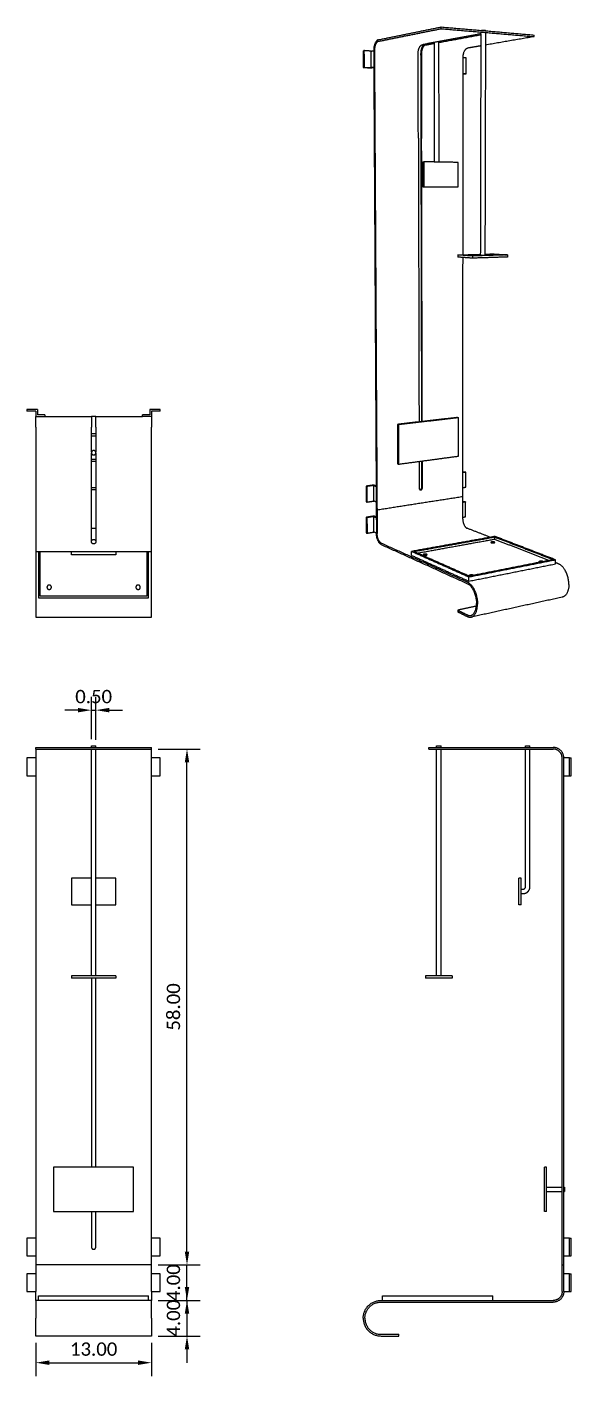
# Model space of a CAD drawing. Header units: inches. Extents: x 36 to 193, y 23 to 179.
# Drawn here: x 132 to 193.2, y 27.5 to 179.2 of the extents above; entities that cross this region are included whole.
import ezdxf

# ---------------------------------------------------------------- set-up
doc = ezdxf.new("R2010")
doc.units = ezdxf.units.IN
doc.header["$MEASUREMENT"] = 0
doc.layers.add('dimensions$2d drawings', color=18, linetype='Continuous', true_color=0x000000)
doc.layers.add('dimensions$2d drawings$2d dimensions', color=18, linetype='Continuous', true_color=0x000000)
doc.styles.add('Calibri', font='')
doc.styles.get('Calibri').set_extended_font_data('Calibri')
doc.dimstyles.new('Inch Decimal', dxfattribs={"dimtxt": 1.5, "dimasz": 1.5, "dimexe": 1.5, "dimexo": 0.75, "dimgap": 0.75, "dimtad": 1, "dimtoh": 1, "dimzin": 1, "dimdsep": 46, "dimtxsty": 'Calibri', "dimcen": 3, "dimadec": 0, "dimazin": 0, "dimtfac": 1, "dimtdec": 4, "dimtix": 1, "dimtmove": 1, "dimatfit": 3, "dimfxl": 1, "dimtolj": 1, "dimtzin": 1, "dimarcsym": 0})

# ---------------------------------------------------------------- blocks, each defined once
blk = doc.blocks.new('*D1')
at = {"layer": 'Defpoints', "color": 0}
for p in [(139.75, 102.375), (139.25, 98.375), (139.75, 98.28125)]:
    blk.add_point(p, dxfattribs=at)
at = {"layer": 'dimensions$2d drawings$2d dimensions', "color": 0, "lineweight": -2}
for p, q in [((139.25, 99.125), (139.25, 103.875)), ((139.75, 99.03125), (139.75, 103.875)), ((137.75, 102.375), (136.25, 102.375)), ((139.25, 102.375), (139.75, 102.375)), ((141.25, 102.375), (142.75, 102.375))]:
    blk.add_line(p, q, dxfattribs=at)
at = {"layer": 'dimensions$2d drawings$2d dimensions', "color": 0}
for points in [[(137.75, 102.125), (137.75, 102.625), (139.25, 102.375)], [(141.25, 102.625), (141.25, 102.125), (139.75, 102.375)]]:
    blk.add_solid(points, dxfattribs=at)
at = {"layer": 'dimensions$2d drawings$2d dimensions', "color": 0, "insert": (139.5, 103.89375), "char_height": 1.5, "attachment_point": 5, "style": 'Calibri'}
blk.add_mtext('\\A1;0.50', dxfattribs=at)
blk = doc.blocks.new('*D2')
at = {"layer": 'Defpoints', "color": 0}
for p in [(133, 32), (146, 32), (146, 29)]:
    blk.add_point(p, dxfattribs=at)
at = {"layer": 'dimensions$2d drawings$2d dimensions', "color": 0, "lineweight": -2}
for p, q in [((133, 31.25), (133, 27.5)), ((146, 31.25), (146, 27.5)), ((134.5, 29), (144.5, 29))]:
    blk.add_line(p, q, dxfattribs=at)
at = {"layer": 'dimensions$2d drawings$2d dimensions', "color": 0}
for points in [[(134.5, 29.25), (134.5, 28.75), (133, 29)], [(144.5, 28.75), (144.5, 29.25), (146, 29)]]:
    blk.add_solid(points, dxfattribs=at)
at = {"layer": 'dimensions$2d drawings$2d dimensions', "color": 0, "insert": (139.5, 30.51875), "char_height": 1.5, "attachment_point": 5, "style": 'Calibri'}
blk.add_mtext('\\A1;13.00', dxfattribs=at)
blk = doc.blocks.new('*D3')
at = {"layer": 'Defpoints', "color": 0}
for p in [(146, 98), (150, 98), (146, 40)]:
    blk.add_point(p, dxfattribs=at)
at = {"layer": 'dimensions$2d drawings$2d dimensions', "color": 0, "lineweight": -2}
for p, q in [((146.75, 98), (151.5, 98)), ((150, 41.5), (150, 96.5)), ((146.75, 40), (151.5, 40))]:
    blk.add_line(p, q, dxfattribs=at)
at = {"layer": 'dimensions$2d drawings$2d dimensions', "color": 0}
for points in [[(150.25, 96.5), (149.75, 96.5), (150, 98)], [(149.75, 41.5), (150.25, 41.5), (150, 40)]]:
    blk.add_solid(points, dxfattribs=at)
at = {"layer": 'dimensions$2d drawings$2d dimensions', "color": 0, "insert": (148.48125, 69), "char_height": 1.5, "attachment_point": 5, "rotation": 90, "style": 'Calibri'}
blk.add_mtext('\\A1;58.00', dxfattribs=at)
blk = doc.blocks.new('*D4')
at = {"layer": 'Defpoints', "color": 0}
for p in [(146, 40), (150, 40), (146, 36)]:
    blk.add_point(p, dxfattribs=at)
at = {"layer": 'dimensions$2d drawings$2d dimensions', "color": 0, "lineweight": -2}
for p, q in [((150, 41.5), (150, 43)), ((146.75, 40), (151.5, 40)), ((150, 36), (150, 40)), ((146.75, 36), (151.5, 36)), ((150, 34.5), (150, 33))]:
    blk.add_line(p, q, dxfattribs=at)
at = {"layer": 'dimensions$2d drawings$2d dimensions', "color": 0}
for points in [[(149.75, 41.5), (150.25, 41.5), (150, 40)], [(150.25, 34.5), (149.75, 34.5), (150, 36)]]:
    blk.add_solid(points, dxfattribs=at)
at = {"layer": 'dimensions$2d drawings$2d dimensions', "color": 0, "insert": (148.48125, 38), "char_height": 1.5, "attachment_point": 5, "rotation": 90, "style": 'Calibri'}
blk.add_mtext('\\A1;4.00', dxfattribs=at)
blk = doc.blocks.new('*D5')
at = {"layer": 'Defpoints', "color": 0}
for p in [(146, 36), (146, 32), (150, 32)]:
    blk.add_point(p, dxfattribs=at)
at = {"layer": 'dimensions$2d drawings$2d dimensions', "color": 0, "lineweight": -2}
for p, q in [((150, 37.5), (150, 39)), ((146.75, 36), (151.5, 36)), ((150, 36), (150, 32)), ((146.75, 32), (151.5, 32)), ((150, 30.5), (150, 29))]:
    blk.add_line(p, q, dxfattribs=at)
at = {"layer": 'dimensions$2d drawings$2d dimensions', "color": 0}
for points in [[(149.75, 37.5), (150.25, 37.5), (150, 36)], [(150.25, 30.5), (149.75, 30.5), (150, 32)]]:
    blk.add_solid(points, dxfattribs=at)
at = {"layer": 'dimensions$2d drawings$2d dimensions', "color": 0, "insert": (148.48125, 34), "char_height": 1.5, "attachment_point": 5, "rotation": 90, "style": 'Calibri'}
blk.add_mtext('\\A1;4.00', dxfattribs=at)

msp = doc.modelspace()

# ---------------------------------------------------------------- linework, layer by layer
at = {"layer": 'dimensions$2d drawings'}
for points in [[(171.54, 177.76), (175.069, 178.478), (178.598, 179.197)], [(171.541, 177.583), (175.069, 178.294), (178.598, 179.005)], [(178.598, 179.197), (183.831, 178.745), (189.064, 178.294)], [(178.598, 179.005), (178.598, 179.101), (178.598, 179.197)], [(178.598, 179.005), (183.83, 178.558), (189.063, 178.111)], [(183.03, 178.427), (179.753, 177.817), (176.476, 177.206)], [(178.303, 177.446), (180.694, 177.889), (183.085, 178.332)], [(178.303, 177.546), (178.309, 170.776), (178.316, 164.006)], [(183.032, 153.564), (183.059, 165.999), (183.085, 178.435)], [(183.573, 178.58), (183.543, 166.072), (183.512, 153.563)], [(189.063, 178.111), (186.316, 177.637), (183.57, 177.164)], [(183.574, 178.802), (183.574, 178.785), (183.574, 178.767)], [(189.063, 178.111), (189.064, 178.202), (189.064, 178.294)], [(169.822, 176.521), (169.864, 176.529), (169.907, 176.537)], [(169.822, 176.521), (169.828, 175.586), (169.834, 174.65)], [(170.71, 176.48), (170.308, 176.509), (169.907, 176.537)], [(169.907, 176.537), (169.913, 175.601), (169.919, 174.665)], [(170.71, 176.48), (170.81, 176.499), (170.911, 176.518)], [(170.721, 174.614), (170.716, 175.547), (170.71, 176.48)], [(170.911, 176.518), (170.954, 176.526), (170.997, 176.535)], [(170.997, 176.535), (171.144, 150.718), (171.291, 124.902)], [(171.083, 176.551), (171.229, 150.709), (171.374, 124.867)], [(176.023, 166.682), (176.011, 171.44), (175.999, 176.198)], [(176.283, 176.156), (176.33, 155.488), (176.376, 134.821)], [(176.372, 176.171), (176.383, 171.421), (176.393, 166.671)], [(176.851, 177.177), (177.346, 177.269), (177.842, 177.361)], [(177.858, 164.013), (177.85, 170.737), (177.841, 177.46)], [(183.082, 177.08), (182.321, 176.948), (181.56, 176.817)], [(169.834, 174.65), (169.876, 174.658), (169.919, 174.665)], [(169.834, 174.65), (170.235, 174.625), (170.636, 174.6)], [(169.919, 174.665), (170.32, 174.64), (170.721, 174.614)], [(170.636, 174.6), (170.711, 174.595), (170.786, 174.59)], [(170.921, 174.648), (170.821, 174.631), (170.721, 174.614)], [(170.871, 174.605), (170.828, 174.598), (170.786, 174.59)], [(171.008, 174.628), (170.939, 174.616), (170.871, 174.605)], [(171.007, 174.662), (170.964, 174.655), (170.921, 174.648)], [(181.046, 153.575), (181.056, 164.705), (181.065, 175.835)], [(181.397, 175.718), (181.231, 175.73), (181.065, 175.741)], [(181.395, 173.94), (181.396, 174.829), (181.397, 175.718)], [(181.063, 173.961), (181.229, 173.951), (181.395, 173.94)], [(181.063, 173.942), (181.183, 173.935), (181.303, 173.927)], [(181.395, 173.94), (181.349, 173.934), (181.303, 173.927)], [(176.023, 166.682), (176.062, 150.736), (176.101, 134.789)], [(176.464, 134.831), (176.428, 150.751), (176.393, 166.671)], [(176.511, 164.029), (176.572, 164.032), (176.634, 164.034)], [(176.511, 164.029), (176.514, 162.632), (176.517, 161.236)], [(180.498, 163.968), (178.566, 164.001), (176.634, 164.034)], [(176.634, 164.034), (176.637, 162.636), (176.64, 161.237)], [(180.497, 161.22), (180.497, 162.594), (180.498, 163.968)], [(176.517, 161.236), (176.578, 161.236), (176.64, 161.237)], [(176.517, 161.236), (178.444, 161.227), (180.371, 161.218)], [(176.64, 161.237), (178.568, 161.228), (180.497, 161.22)], [(180.371, 161.218), (180.434, 161.219), (180.497, 161.22)], [(180.478, 153.558), (181.755, 153.597), (183.032, 153.636)], [(180.478, 153.558), (180.478, 153.438), (180.478, 153.318)], [(182.098, 153.444), (181.288, 153.501), (180.478, 153.558)], [(182.098, 153.2), (181.288, 153.259), (180.478, 153.318)], [(181.024, 126.371), (181.035, 139.824), (181.046, 153.277)], [(186.062, 153.569), (184.08, 153.506), (182.098, 153.444)], [(182.098, 153.444), (182.098, 153.322), (182.098, 153.2)], [(186.061, 153.329), (184.079, 153.264), (182.098, 153.2)], [(183.512, 153.651), (183.959, 153.665), (184.405, 153.679)], [(184.405, 153.679), (185.233, 153.624), (186.062, 153.569)], [(186.062, 153.569), (186.061, 153.449), (186.061, 153.329)], [(133, 136.197), (132.5, 136.197), (132, 136.197)], [(132, 136.197), (132, 136.103), (132, 136.009)], [(133, 136.009), (132.5, 136.009), (132, 136.009)], [(133.188, 136.197), (133.094, 136.197), (133, 136.197)], [(133, 136.009), (133, 135.79), (133, 135.572)], [(133, 135.572), (133, 135.478), (133, 135.384)], [(133, 134.197), (133, 134.79), (133, 135.384)], [(133, 135.384), (136.129, 135.384), (139.257, 135.384)], [(133.188, 136.197), (133.188, 136.103), (133.188, 136.009)], [(133.188, 136.009), (133.188, 135.79), (133.188, 135.572)], [(134, 135.572), (133.594, 135.572), (133.188, 135.572)], [(134, 135.572), (134, 135.478), (134, 135.384)], [(139.25, 135.447), (139.5, 135.447), (139.75, 135.447)], [(139.25, 135.384), (139.25, 135.415), (139.25, 135.447)], [(139.257, 135.384), (139.257, 135.29), (139.257, 135.197)], [(139.257, 135.196), (139.257, 134.696), (139.257, 134.197)], [(139.743, 135.384), (142.371, 135.384), (145, 135.384)], [(139.743, 135.197), (139.743, 135.29), (139.743, 135.384)], [(139.743, 134.197), (139.743, 134.696), (139.743, 135.196)], [(139.75, 135.384), (139.75, 135.415), (139.75, 135.447)], [(145.812, 135.572), (145.406, 135.572), (145, 135.572)], [(145, 135.384), (145, 135.478), (145, 135.572)], [(145.812, 135.384), (145.406, 135.384), (145, 135.384)], [(146, 136.197), (145.906, 136.197), (145.812, 136.197)], [(145.812, 136.197), (145.812, 136.103), (145.812, 136.009)], [(145.812, 136.009), (145.812, 135.79), (145.812, 135.572)], [(146, 135.384), (145.906, 135.384), (145.812, 135.384)], [(147, 136.197), (146.5, 136.197), (146, 136.197)], [(147, 136.009), (146.5, 136.009), (146, 136.009)], [(146, 136.009), (146, 135.79), (146, 135.572)], [(146, 135.572), (146, 135.478), (146, 135.384)], [(146, 135.384), (146, 134.79), (146, 134.197)], [(147, 136.009), (147, 136.103), (147, 136.197)], [(180.43, 135.285), (177.051, 134.898), (173.672, 134.511)], [(180.551, 135.253), (177.169, 134.865), (173.788, 134.477)], [(180.43, 135.285), (180.49, 135.269), (180.551, 135.253)], [(180.548, 130.943), (180.549, 133.098), (180.551, 135.253)], [(133, 134.197), (133, 127.197), (133, 120.197)], [(139.257, 131.38), (139.257, 132.788), (139.257, 134.197)], [(139.743, 134.197), (139.743, 132.788), (139.743, 131.38)], [(146, 120.197), (146, 127.197), (146, 134.197)], [(173.672, 134.511), (173.73, 134.494), (173.788, 134.477)], [(173.672, 134.511), (173.681, 132.293), (173.69, 130.075)], [(173.788, 134.477), (173.797, 132.257), (173.806, 130.036)], [(139.743, 133.447), (139.5, 133.447), (139.257, 133.447)], [(139.743, 133.197), (139.5, 133.197), (139.257, 133.197)], [(139.257, 121.509), (139.257, 126.386), (139.257, 131.263)], [(139.743, 130.572), (139.5, 130.572), (139.257, 130.572)], [(139.743, 131.263), (139.743, 126.386), (139.743, 121.509)], [(173.806, 130.036), (177.177, 130.489), (180.548, 130.943)], [(139.743, 130.322), (139.5, 130.322), (139.257, 130.322)], [(173.69, 130.075), (173.748, 130.056), (173.806, 130.036)], [(176.112, 130.346), (176.115, 128.836), (176.119, 127.326)], [(176.387, 130.383), (176.39, 128.897), (176.393, 127.411)], [(176.48, 127.38), (176.477, 128.887), (176.473, 130.395)], [(181.259, 129.152), (181.142, 129.135), (181.026, 129.119)], [(181.348, 129.123), (181.187, 129.1), (181.026, 129.077)], [(181.348, 129.123), (181.303, 129.138), (181.259, 129.152)], [(181.346, 127.452), (181.347, 128.287), (181.348, 129.123)], [(170.914, 127.671), (170.526, 127.615), (170.138, 127.56)], [(170.138, 127.56), (170.143, 126.683), (170.149, 125.806)], [(170.138, 127.56), (170.179, 127.544), (170.22, 127.528)], [(170.998, 127.639), (170.609, 127.583), (170.22, 127.528)], [(170.22, 127.528), (170.226, 126.65), (170.232, 125.772)], [(171.059, 127.692), (170.987, 127.681), (170.914, 127.671)], [(171.008, 125.889), (171.003, 126.764), (170.998, 127.639)], [(170.998, 127.639), (171.095, 127.602), (171.192, 127.565)], [(171.059, 127.692), (171.101, 127.676), (171.143, 127.66)], [(171.143, 127.66), (171.209, 127.635), (171.275, 127.609)], [(171.192, 127.565), (171.234, 127.549), (171.276, 127.533)], [(181.024, 127.403), (181.185, 127.427), (181.346, 127.452)], [(139.743, 127.384), (139.5, 127.384), (139.257, 127.384)], [(139.257, 127.197), (139.5, 127.197), (139.743, 127.197)], [(181.024, 126.371), (176.199, 125.619), (171.374, 124.867)], [(181.021, 123.856), (181.022, 125.113), (181.024, 126.371)], [(170.149, 125.806), (170.19, 125.789), (170.232, 125.772)], [(170.232, 125.772), (170.62, 125.831), (171.008, 125.889)], [(171.202, 125.811), (171.105, 125.85), (171.008, 125.889)], [(171.286, 125.778), (171.244, 125.795), (171.202, 125.811)], [(171.291, 124.902), (171.298, 123.591), (171.306, 122.28)], [(171.291, 124.902), (171.333, 124.885), (171.374, 124.867)], [(171.374, 124.867), (171.382, 123.555), (171.389, 122.243)], [(181.256, 125.816), (181.139, 125.797), (181.023, 125.779)], [(181.344, 125.784), (181.184, 125.758), (181.023, 125.733)], [(181.344, 125.784), (181.3, 125.8), (181.256, 125.816)], [(181.343, 124.119), (181.344, 124.952), (181.344, 125.784)], [(170.935, 124.179), (170.548, 124.118), (170.16, 124.056)], [(170.16, 124.056), (170.166, 123.183), (170.172, 122.311)], [(170.16, 124.056), (170.202, 124.039), (170.243, 124.021)], [(171.018, 124.144), (170.63, 124.082), (170.243, 124.021)], [(170.243, 124.021), (170.248, 123.147), (170.254, 122.274)], [(171.08, 124.202), (171.007, 124.19), (170.935, 124.179)], [(171.028, 122.403), (171.023, 123.273), (171.018, 124.144)], [(171.018, 124.144), (171.115, 124.103), (171.212, 124.062)], [(171.08, 124.202), (171.121, 124.184), (171.163, 124.167)], [(171.163, 124.167), (171.229, 124.139), (171.295, 124.111)], [(171.212, 124.062), (171.254, 124.045), (171.296, 124.027)], [(181.022, 124.066), (181.182, 124.093), (181.343, 124.119)], [(139.257, 122.822), (139.5, 122.822), (139.743, 122.822)], [(170.172, 122.311), (170.213, 122.292), (170.254, 122.274)], [(170.254, 122.274), (170.641, 122.338), (171.028, 122.403)], [(171.222, 122.317), (171.125, 122.36), (171.028, 122.403)], [(171.306, 122.28), (171.264, 122.298), (171.222, 122.317)], [(184.653, 121.91), (179.962, 121.069), (175.27, 120.227)], [(175.509, 120.213), (180.061, 121.031), (184.613, 121.849)], [(184.612, 121.576), (180.288, 120.794), (175.963, 120.012)], [(184.115, 121.814), (182.806, 122.324), (181.498, 122.833)], [(184.612, 121.576), (184.613, 121.712), (184.613, 121.849)], [(190.694, 119.205), (187.653, 120.39), (184.612, 121.576)], [(184.613, 121.849), (187.901, 120.576), (191.189, 119.303)], [(191.44, 119.288), (188.047, 120.599), (184.653, 121.91)], [(133, 120.197), (133, 117.509), (133, 114.822)], [(133, 120.197), (139.5, 120.197), (146, 120.197)], [(133.312, 120.197), (133.312, 117.603), (133.312, 115.009)], [(133.5, 115.197), (133.5, 117.697), (133.5, 120.197)], [(137, 119.822), (137, 120.009), (137, 120.197)], [(142, 120.197), (142, 120.009), (142, 119.822)], [(145.5, 120.197), (145.5, 117.697), (145.5, 115.197)], [(145.688, 115.009), (145.688, 117.603), (145.688, 120.197)], [(146, 114.822), (146, 117.509), (146, 120.197)], [(171.842, 121.168), (176.696, 118.972), (181.549, 116.777)], [(171.843, 121.003), (176.696, 118.799), (181.549, 116.595)], [(175.271, 119.774), (175.27, 120), (175.27, 120.227)], [(175.27, 120.227), (178.486, 118.794), (181.703, 117.361)], [(181.753, 117.438), (178.631, 118.826), (175.509, 120.213)], [(142, 119.822), (139.5, 119.822), (137, 119.822)], [(175.271, 119.774), (178.487, 118.325), (181.703, 116.876)], [(181.703, 117.361), (186.571, 118.324), (191.44, 119.288)], [(181.703, 116.876), (186.569, 117.85), (191.436, 118.824)], [(191.189, 119.303), (186.471, 118.37), (181.753, 117.438)], [(191.436, 118.824), (191.438, 119.056), (191.44, 119.288)], [(191.781, 118.828), (191.609, 118.895), (191.437, 118.962)], [(181.703, 116.876), (181.703, 117.118), (181.703, 117.361)], [(133, 114.822), (133, 113.822), (133, 112.822)], [(133.312, 115.009), (139.5, 115.009), (145.688, 115.009)], [(145.5, 115.197), (139.5, 115.197), (133.5, 115.197)], [(146, 112.822), (146, 113.822), (146, 114.822)], [(182.552, 114.069), (181.499, 113.844), (180.446, 113.619)], [(192.198, 115.076), (187.09, 113.956), (181.982, 112.837)], [(133, 112.822), (139.5, 112.822), (146, 112.822)], [(180.446, 113.619), (180.995, 113.349), (181.545, 113.079)], [(180.446, 113.619), (180.446, 113.529), (180.446, 113.439)], [(180.446, 113.439), (180.995, 113.169), (181.545, 112.898)], [(133, 98.187), (139.5, 98.187), (146, 98.187)], [(133, 98), (133, 98.094), (133, 98.187)], [(133, 98), (133, 97.5), (133, 97)], [(133, 98), (139.5, 98), (146, 98)], [(139.25, 98.375), (139.5, 98.375), (139.75, 98.375)], [(139.25, 98.187), (139.25, 98.281), (139.25, 98.375)], [(139.25, 72.5), (139.25, 85.25), (139.25, 98)], [(139.75, 98.187), (139.75, 98.281), (139.75, 98.375)], [(139.75, 72.5), (139.75, 85.25), (139.75, 98)], [(146, 98), (146, 98.094), (146, 98.187)], [(146, 97), (146, 97.5), (146, 98)], [(177.197, 98.187), (184.197, 98.187), (191.197, 98.187)], [(177.197, 98), (177.197, 98.094), (177.197, 98.187)], [(177.197, 98), (184.197, 98), (191.197, 98)], [(178.072, 98.375), (178.197, 98.375), (178.322, 98.375)], [(178.072, 98.187), (178.072, 98.281), (178.072, 98.375)], [(178.072, 72.5), (178.072, 85.25), (178.072, 98)], [(178.322, 98.375), (178.447, 98.375), (178.572, 98.375)], [(178.572, 98.187), (178.572, 98.281), (178.572, 98.375)], [(178.572, 72.5), (178.572, 85.25), (178.572, 98)], [(188.072, 98.187), (188.072, 98.281), (188.072, 98.375)], [(188.072, 98.375), (188.197, 98.375), (188.322, 98.375)], [(188.072, 82.5), (188.072, 90.25), (188.072, 98)], [(188.322, 98.375), (188.447, 98.375), (188.572, 98.375)], [(188.572, 98.187), (188.572, 98.281), (188.572, 98.375)], [(188.572, 82.5), (188.572, 90.25), (188.572, 98)], [(133, 97), (132.5, 97), (132, 97)], [(132, 97), (132, 96), (132, 95)], [(133, 97), (133, 68.5), (133, 40)], [(147, 97), (146.5, 97), (146, 97)], [(146, 40), (146, 68.5), (146, 97)], [(147, 95), (147, 96), (147, 97)], [(192.197, 40), (192.197, 68.5), (192.197, 97)], [(192.384, 95), (192.384, 96), (192.384, 97)], [(192.572, 97), (192.478, 97), (192.384, 97)], [(193.009, 97), (192.79, 97), (192.572, 97)], [(193.009, 95), (193.009, 96), (193.009, 97)], [(193.009, 97), (193.103, 97), (193.197, 97)], [(193.197, 95), (193.197, 96), (193.197, 97)], [(132, 95), (132.5, 95), (133, 95)], [(146, 95), (146.5, 95), (147, 95)], [(192.384, 95), (192.478, 95), (192.572, 95)], [(192.384, 43), (192.384, 69), (192.384, 95)], [(192.572, 95), (192.79, 95), (193.009, 95)], [(193.009, 95), (193.103, 95), (193.197, 95)], [(139.25, 83.5), (138.125, 83.5), (137, 83.5)], [(137, 83.5), (137, 82), (137, 80.5)], [(142, 83.5), (140.875, 83.5), (139.75, 83.5)], [(142, 80.5), (142, 82), (142, 83.5)], [(187.572, 83.5), (187.447, 83.5), (187.322, 83.5)], [(187.322, 80.5), (187.322, 82), (187.322, 83.5)], [(187.572, 80.5), (187.572, 82), (187.572, 83.5)], [(187.572, 82.25), (187.697, 82.25), (187.822, 82.25)], [(137, 80.5), (138.125, 80.5), (139.25, 80.5)], [(139.75, 80.5), (140.875, 80.5), (142, 80.5)], [(187.572, 80.5), (187.447, 80.5), (187.322, 80.5)], [(187.572, 81.75), (187.697, 81.75), (187.822, 81.75)], [(142, 72.5), (139.5, 72.5), (137, 72.5)], [(137, 72.5), (137, 72.375), (137, 72.25)], [(142, 72.25), (139.5, 72.25), (137, 72.25)], [(139.257, 72.25), (139.257, 61.625), (139.257, 51)], [(139.743, 51), (139.743, 61.625), (139.743, 72.25)], [(142, 72.5), (142, 72.375), (142, 72.25)], [(179.822, 72.5), (178.322, 72.5), (176.822, 72.5)], [(176.822, 72.5), (176.822, 72.375), (176.822, 72.25)], [(179.822, 72.25), (178.322, 72.25), (176.822, 72.25)], [(179.822, 72.5), (179.822, 72.375), (179.822, 72.25)], [(144, 51), (139.5, 51), (135, 51)], [(135, 51), (135, 48.5), (135, 46)], [(144, 46), (144, 48.5), (144, 51)], [(190.447, 51), (190.322, 51), (190.197, 51)], [(190.197, 46), (190.197, 48.5), (190.197, 51)], [(190.447, 46), (190.447, 48.5), (190.447, 51)], [(190.447, 48.75), (191.322, 48.75), (192.197, 48.75)], [(192.384, 48.75), (192.415, 48.75), (192.447, 48.75)], [(192.447, 48.75), (192.447, 48.625), (192.447, 48.5)], [(190.447, 48.25), (191.322, 48.25), (192.197, 48.25)], [(192.384, 48.25), (192.415, 48.25), (192.447, 48.25)], [(192.447, 48.5), (192.447, 48.375), (192.447, 48.25)], [(135, 46), (139.5, 46), (144, 46)], [(139.257, 46), (139.257, 44), (139.257, 42)], [(139.743, 42), (139.743, 44), (139.743, 46)], [(190.447, 46), (190.322, 46), (190.197, 46)], [(133, 43), (132.5, 43), (132, 43)], [(132, 43), (132, 42), (132, 41)], [(147, 43), (146.5, 43), (146, 43)], [(147, 41), (147, 42), (147, 43)], [(192.384, 41), (192.384, 42), (192.384, 43)], [(192.572, 43), (192.478, 43), (192.384, 43)], [(193.009, 43), (192.79, 43), (192.572, 43)], [(193.009, 41), (193.009, 42), (193.009, 43)], [(193.009, 43), (193.103, 43), (193.197, 43)], [(193.197, 41), (193.197, 42), (193.197, 43)], [(132, 41), (132.5, 41), (133, 41)], [(146, 41), (146.5, 41), (147, 41)], [(192.384, 41), (192.478, 41), (192.572, 41)], [(192.384, 40), (192.384, 40.5), (192.384, 41)], [(192.572, 41), (192.79, 41), (193.009, 41)], [(193.009, 41), (193.103, 41), (193.197, 41)], [(146, 40), (139.5, 40), (133, 40)], [(133, 40), (133, 38.5), (133, 37)], [(146, 37), (146, 38.5), (146, 40)], [(192.197, 37), (192.197, 38.5), (192.197, 40)], [(192.197, 40), (192.29, 40), (192.384, 40)], [(192.384, 39), (192.384, 39.5), (192.384, 40)], [(133, 39), (132.5, 39), (132, 39)], [(132, 39), (132, 38), (132, 37)], [(147, 39), (146.5, 39), (146, 39)], [(147, 37), (147, 38), (147, 39)], [(192.384, 37), (192.384, 38), (192.384, 39)], [(192.572, 39), (192.478, 39), (192.384, 39)], [(193.009, 39), (192.79, 39), (192.572, 39)], [(193.009, 37), (193.009, 38), (193.009, 39)], [(193.009, 39), (193.103, 39), (193.197, 39)], [(193.197, 37), (193.197, 38), (193.197, 39)], [(132, 37), (132.5, 37), (133, 37)], [(133, 36), (133, 36.5), (133, 37)], [(133.312, 36.5), (139.5, 36.5), (145.688, 36.5)], [(133.312, 36), (133.312, 36.25), (133.312, 36.5)], [(145.688, 36), (145.688, 36.25), (145.688, 36.5)], [(146, 37), (146.5, 37), (147, 37)], [(146, 37), (146, 36.5), (146, 36)], [(172.009, 36), (172.009, 36.25), (172.009, 36.5)], [(172.009, 36.5), (178.197, 36.5), (184.384, 36.5)], [(184.384, 36), (184.384, 36.25), (184.384, 36.5)], [(192.384, 37), (192.478, 37), (192.572, 37)], [(192.572, 37), (192.79, 37), (193.009, 37)], [(193.009, 37), (193.103, 37), (193.197, 37)], [(146, 36), (139.5, 36), (133, 36)], [(133, 36), (133, 35), (133, 34)], [(146, 34), (146, 35), (146, 36)], [(171.822, 36), (181.509, 36), (191.197, 36)], [(171.822, 35.812), (181.509, 35.812), (191.197, 35.812)], [(133, 32), (133, 33), (133, 34)], [(146, 34), (146, 33), (146, 32)], [(146, 32), (139.5, 32), (133, 32)], [(171.822, 32.188), (172.822, 32.188), (173.822, 32.188)], [(171.822, 32), (172.822, 32), (173.822, 32)], [(173.822, 32), (173.822, 32.094), (173.822, 32.188)]]:
    msp.add_open_spline(points, degree=2, dxfattribs=at)
for points, weights in [([(171.54, 177.76), (170.99, 177.648), (170.997, 176.535)], [153.735478203, 109.406096838, 154.835343435]), ([(171.541, 177.583), (171.078, 177.49), (171.083, 176.551)], [153.753124104, 109.308253749, 154.679326405]), ([(183.085, 178.435), (183.058, 178.432), (183.03, 178.427)], [1, 0.9991142694, 1]), ([(175.999, 176.198), (175.997, 177.116), (176.476, 177.206)], [158.099386693, 111.72660157, 157.173184392]), ([(176.371, 176.758), (176.281, 176.464), (176.283, 176.156)], [1, 0.988726746867, 1]), ([(176.643, 177.237), (176.47, 177.076), (176.371, 176.758)], [148.72950324, 145.941232098, 158.304750216]), ([(176.851, 177.177), (176.37, 177.088), (176.372, 176.171)], [157.438820143, 111.91445308, 158.365022444]), ([(181.065, 175.835), (181.066, 176.732), (181.56, 176.817)], [161.785082731, 114.332782232, 160.858880431]), ([(139.5, 131.072), (139.75, 131.072), (139.75, 131.322)], [1, 0.707106781187, 1]), ([(181.021, 123.856), (181.021, 123.019), (181.498, 122.833)], [167.431771212, 118.458687672, 166.693791861]), ([(139.272, 121.423), (139.257, 121.465), (139.257, 121.509)], [1, 0.985556278739, 1]), ([(139.743, 121.509), (139.743, 121.465), (139.728, 121.423)], [1, 0.985556278766, 1]), ([(171.843, 121.003), (171.311, 121.245), (171.306, 122.28)], [159.605681436, 113.556957332, 160.482031916]), ([(171.842, 121.168), (171.394, 121.37), (171.389, 122.243)], [159.588035535, 113.434159189, 160.326014886]), ([(190.042, 119.128), (190.091, 119.109), (190.091, 119.085)], [151.015265288, 132.280934318, 129.302551283]), ([(192.952, 116.492), (192.969, 118.365), (191.781, 118.828)], [149.096073401, 105.293750827, 150.572032104]), ([(182.219, 117.584), (182.266, 117.563), (182.261, 117.538)], [145.549298883, 127.490805619, 124.617651369]), ([(181.549, 116.777), (182.677, 116.267), (182.673, 114.303)], [143.466275778, 100.269222343, 141.990317075]), ([(181.549, 116.595), (182.57, 116.131), (182.566, 114.353)], [143.48392168, 100.392020579, 142.146334105]), ([(192.952, 116.492), (192.941, 115.238), (192.198, 115.076)], [149.096073401, 116.779544258, 133.460294059]), ([(181.545, 113.079), (182.563, 112.579), (182.566, 114.353)], [143.825075775, 100.633253067, 142.146334105]), ([(181.545, 112.898), (182.669, 112.344), (182.673, 114.303)], [143.842721677, 100.535409791, 141.990317075]), ([(192.384, 97), (192.384, 98.187), (191.197, 98.187)], [1, 0.707106900396, 1]), ([(192.197, 97), (192.197, 98), (191.197, 98)], [1, 0.707106781187, 1]), ([(187.822, 82.25), (188.072, 82.25), (188.072, 82.5)], [1, 0.707106781187, 1]), ([(192.197, 37), (192.197, 36), (191.197, 36)], [1, 0.707106781187, 1]), ([(192.384, 37), (192.384, 35.812), (191.197, 35.812)], [1, 0.707106781187, 1]), ([(169.822, 34), (169.822, 36), (171.822, 36)], [1, 0.707106781187, 1]), ([(170.009, 34), (170.009, 35.812), (171.822, 35.812)], [1, 0.707106781187, 1]), ([(169.822, 34), (169.822, 32), (171.822, 32)], [1, 0.707106781187, 1]), ([(170.009, 34), (170.009, 32.188), (171.822, 32.188)], [1, 0.707106900396, 1])]:
    msp.add_rational_spline(points, weights, degree=2, dxfattribs=at)
for points, weights, knots in [([(183.093, 178.809), (183.11, 178.816), (183.129, 178.819), (183.268, 178.846), (183.469, 178.828), (183.669, 178.811), (183.53, 178.785)], [1, 0.991404334005, 1, 0.70610218229, 0.999512545338, 0.707422015089, 1.00186652544], [0, 0, 0, 0.03771512, 0.03771512, 0.4304142, 0.4304142, 0.82311329, 0.82311329, 0.82311329]), ([(183.032, 153.563), (183.034, 153.56), (183.074, 153.557), (183.241, 153.549), (183.409, 153.554), (183.606, 153.56), (183.469, 153.569)], [128.53645217, 132.561591416, 148.856026325, 148.736551994, 148.856026325, 105.353777535, 149.200863535], [0.63813601, 0.63813601, 0.63813601, 0.78539816, 0.78539816, 1.11970283, 1.11970283, 1.51240192, 1.51240192, 1.51240192]), ([(139.75, 131.322), (139.75, 131.572), (139.5, 131.572), (139.25, 131.572), (139.25, 131.322), (139.25, 131.072), (139.5, 131.072)], [1, 0.707106781187, 1, 0.707106781186, 1, 0.707106781187, 1], [0, 0, 0, 0.3926991, 0.3926991, 0.7853982, 0.7853982, 1.1780972, 1.1780972, 1.1780972]), ([(176.119, 127.326), (176.12, 127.111), (176.3, 127.138), (176.481, 127.165), (176.48, 127.38)], [163.275517801, 115.469862554, 163.431863544, 115.657695395, 163.541153551], [0, 0, 0, 0.39269908, 0.39269908, 0.78539816, 0.78539816, 0.78539816]), ([(176.393, 127.411), (176.394, 127.197), (176.214, 127.17), (176.201, 127.168), (176.188, 127.168)], [163.697170581, 115.768016094, 163.587880574, 162.990045175, 163.587880574], [-0.78539816, -0.78539816, -0.78539816, -0.39269908, -0.39269908, -0.36679926, -0.36679926, -0.36679926]), ([(139.75, 121.322), (139.75, 121.572), (139.5, 121.572), (139.25, 121.572), (139.25, 121.322), (139.25, 121.072), (139.5, 121.072), (139.75, 121.072), (139.75, 121.322)], [1, 0.707106781187, 1, 0.707106781187, 1, 0.707106781187, 1, 0.707106781187, 1], [0, 0, 0, 0.3926991, 0.3926991, 0.7853982, 0.7853982, 1.1780972, 1.1780972, 1.5707963, 1.5707963, 1.5707963]), ([(176.986, 119.891), (177.11, 119.836), (176.913, 119.8), (176.716, 119.764), (176.593, 119.819), (176.469, 119.874), (176.666, 119.909), (176.863, 119.945), (176.986, 119.891)], [153.870207145, 108.655572628, 153.525535278, 108.462321533, 153.596908825, 108.756510066, 153.941580691, 108.949761161, 153.870207145], [0, 0, 0, 0.3926991, 0.3926991, 0.7853982, 0.7853982, 1.1780972, 1.1780972, 1.5707963, 1.5707963, 1.5707963]), ([(184.58, 121.275), (184.71, 121.224), (184.526, 121.19), (184.342, 121.157), (184.213, 121.208), (184.084, 121.259), (184.268, 121.292), (184.451, 121.326), (184.58, 121.275)], [159.33617355, 112.520594539, 158.991501683, 112.327343443, 159.062875229, 112.621531976, 159.407547096, 112.814783072, 159.33617355], [0, 0, 0, 0.3926991, 0.3926991, 0.7853982, 0.7853982, 1.1780972, 1.1780972, 1.5707963, 1.5707963, 1.5707963]), ([(189.791, 119.026), (189.726, 119.031), (189.664, 119.053), (189.521, 119.11), (189.709, 119.147), (189.898, 119.184), (190.042, 119.128)], [1, 0.991086060582, 1, 0.708082582879, 1.00228650238, 0.709364582175, 1.00181302079], [0, 0, 0, 0.13040846, 0.13040846, 0.52310755, 0.52310755, 0.91580663, 0.91580663, 0.91580663]), ([(181.939, 117.475), (181.874, 117.48), (181.812, 117.504), (181.675, 117.565), (181.878, 117.605), (182.081, 117.645), (182.219, 117.584)], [1, 0.988788889634, 1, 0.708119297128, 1.00237253136, 0.709449531267, 1.00188123516], [0, 0, 0, 0.13042419, 0.13042419, 0.52312328, 0.52312328, 0.91582236, 0.91582236, 0.91582236]), ([(134.75, 116.197), (134.75, 115.947), (134.5, 115.947), (134.25, 115.947), (134.25, 116.197), (134.25, 116.447), (134.5, 116.447), (134.75, 116.447), (134.75, 116.197)], [1, 0.707106781187, 1, 0.707106781187, 1, 0.707106781187, 1, 0.707106781187, 1], [0, 0, 0, 0.3926991, 0.3926991, 0.7853982, 0.7853982, 1.1780972, 1.1780972, 1.5707963, 1.5707963, 1.5707963]), ([(144.75, 116.197), (144.75, 115.947), (144.5, 115.947), (144.25, 115.947), (144.25, 116.197), (144.25, 116.447), (144.5, 116.447), (144.75, 116.447), (144.75, 116.197)], [1, 0.707106781187, 1, 0.707106781187, 1, 0.707106781187, 1, 0.707106781187, 1], [0, 0, 0, 0.3926991, 0.3926991, 0.7853982, 0.7853982, 1.1780972, 1.1780972, 1.5707963, 1.5707963, 1.5707963]), ([(187.822, 81.75), (187.965, 81.75), (188.098, 81.803), (188.242, 81.86), (188.352, 81.97), (188.462, 82.08), (188.519, 82.224), (188.572, 82.357), (188.572, 82.5)], [1, 0.982315090751, 1, 0.979395092992, 1, 0.979395920781, 1, 0.982314921815, 1], [0, 0, 0, 0.2827189, 0.2827189, 0.5890282, 0.5890282, 0.89534, 0.89534, 1.1780583, 1.1780583, 1.1780583]), ([(139.257, 42), (139.257, 41.75), (139.5, 41.75), (139.743, 41.75), (139.743, 42)], [1, 0.707106781187, 1, 0.707106781187, 1], [0, 0, 0, 0.39269908, 0.39269908, 0.78539816, 0.78539816, 0.78539816])]:
    msp.add_rational_spline(points, weights, degree=2, knots=knots, dxfattribs=at)

# ---------------------------------------------------------------- dimensions: what is measured, and where the dimension line sits
at = {"layer": 'dimensions$2d drawings$2d dimensions'}
for base, p1, p2, picture, middle in [((139.75, 102.375), (139.25, 98.375), (139.75, 98.281), '*D1', (139.5, 103.894)), ((146, 29), (133, 32), (146, 32), '*D2', (139.5, 30.519))]:
    dim = msp.add_linear_dim(base=base, p1=p1, p2=p2, dimstyle='Inch Decimal', dxfattribs=at)
    dim.commit()
    dim.dimension.update_dxf_attribs({"geometry": picture, "text_midpoint": middle})
for base, p1, p2, picture, middle in [((150, 98), (146, 40), (146, 98), '*D3', (148.481, 69)), ((150, 40), (146, 36), (146, 40), '*D4', (148.481, 38)), ((150, 32), (146, 36), (146, 32), '*D5', (148.481, 34))]:
    dim = msp.add_linear_dim(base=base, p1=p1, p2=p2, angle=90, dimstyle='Inch Decimal', dxfattribs=at)
    dim.commit()
    dim.dimension.update_dxf_attribs({"geometry": picture, "text_midpoint": middle})

doc.saveas('drawing.dxf')
